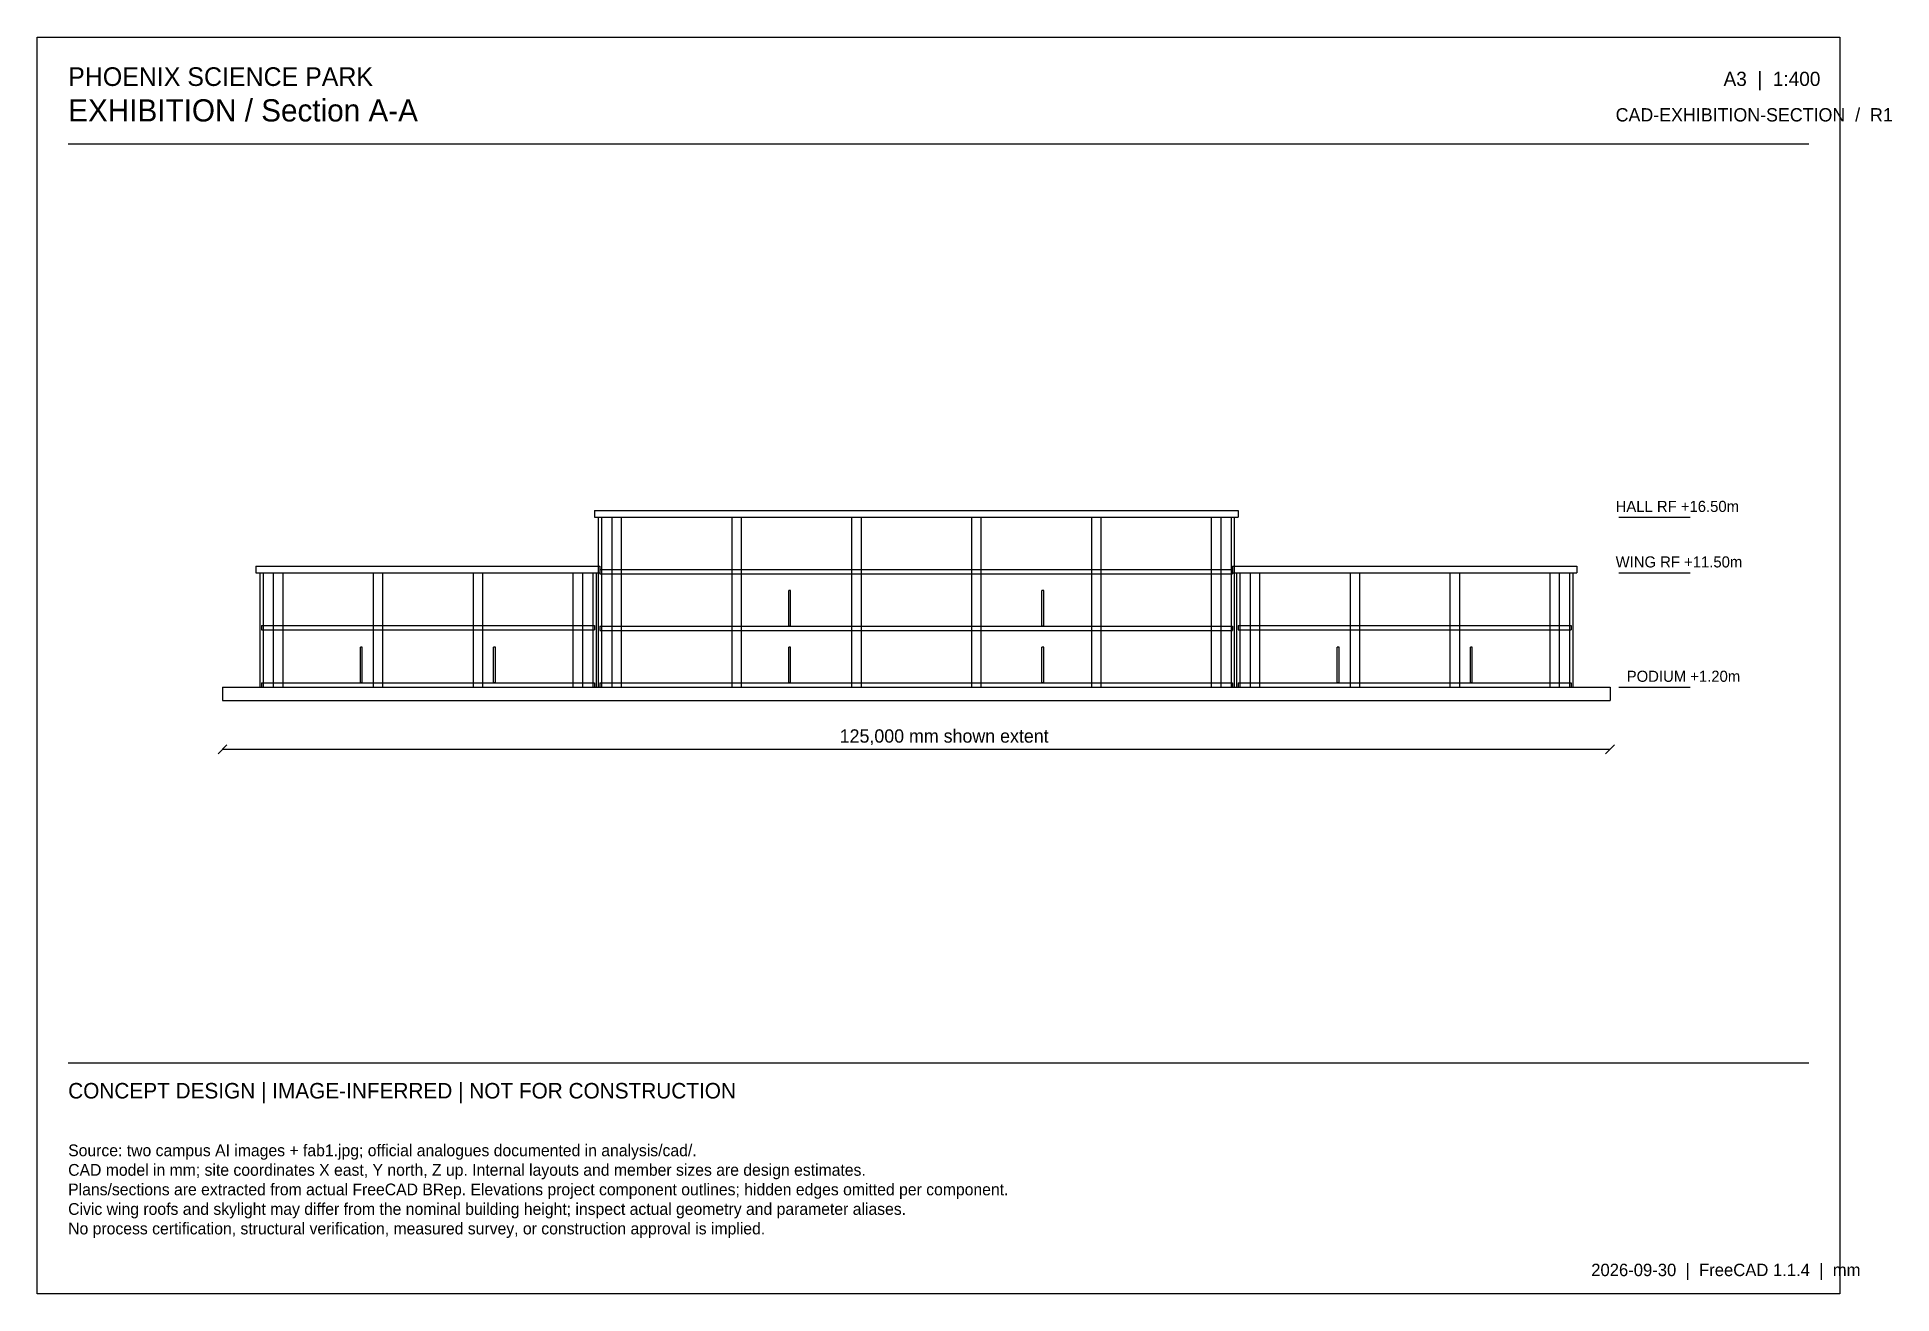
# Model space of a CAD drawing. Header units: millimetres. Extents: x 2800 to 169886, y 2800 to 116000.
import ezdxf

# ---------------------------------------------------------------- set-up
doc = ezdxf.new("R2010")
doc.units = ezdxf.units.MM

msp = doc.modelspace()

# ---------------------------------------------------------------- linework, layer by layer
at = {"layer": 'cut'}
for p, q in [((53000, 73350), (53000, 72750)), ((53000, 73350), (111000, 73350)), ((53000, 72750), (111000, 72750)), ((53350, 72750), (53350, 57450)), ((53350, 72750), (53650, 72750)), ((53650, 72750), (53650, 57450)), ((54575, 72750), (54575, 57450)), ((54575, 72750), (55425, 72750)), ((55425, 72750), (55425, 57450)), ((65375, 72750), (65375, 57450)), ((65375, 72750), (66225, 72750)), ((66225, 72750), (66225, 57450)), ((76175, 72750), (76175, 57450)), ((76175, 72750), (77025, 72750)), ((77025, 72750), (77025, 57450)), ((86975, 72750), (86975, 57450)), ((86975, 72750), (87825, 72750)), ((87825, 72750), (87825, 57450)), ((97775, 72750), (97775, 57450)), ((97775, 72750), (98625, 72750)), ((98625, 72750), (98625, 57450)), ((108575, 72750), (108575, 57450)), ((108575, 72750), (109425, 72750)), ((109425, 72750), (109425, 57450)), ((110350, 72750), (110350, 57450)), ((110350, 72750), (110650, 72750)), ((110650, 72750), (110650, 57450)), ((111000, 73350), (111000, 72750)), ((22500, 68350), (22500, 67750)), ((22500, 68350), (53500, 68350)), ((22500, 67750), (53500, 67750)), ((22850, 67750), (22850, 57450)), ((22850, 67750), (23150, 67750)), ((23150, 67750), (23150, 57450)), ((24075, 67750), (24075, 57450)), ((24075, 67750), (24925, 67750)), ((24925, 67750), (24925, 57450)), ((33075, 67750), (33075, 57450)), ((33075, 67750), (33925, 67750)), ((33925, 67750), (33925, 57450)), ((42075, 67750), (42075, 57450)), ((42075, 67750), (42925, 67750)), ((42925, 67750), (42925, 57450)), ((51075, 67750), (51075, 57450)), ((51075, 67750), (51925, 67750)), ((51925, 67750), (51925, 57450)), ((52850, 67750), (52850, 57450)), ((52850, 67750), (53150, 67750)), ((53150, 67750), (53150, 57450)), ((53500, 68350), (53500, 67750)), ((53500, 68050), (53500, 67650)), ((53500, 68050), (110500, 68050)), ((53500, 67650), (110500, 67650)), ((110500, 68350), (110500, 67750)), ((110500, 68350), (141500, 68350)), ((110500, 68050), (110500, 67650)), ((110500, 67750), (141500, 67750)), ((110850, 67750), (110850, 57450)), ((110850, 67750), (111150, 67750)), ((111150, 67750), (111150, 57450)), ((112075, 67750), (112075, 57450)), ((112075, 67750), (112925, 67750)), ((112925, 67750), (112925, 57450)), ((121075, 67750), (121075, 57450)), ((121075, 67750), (121925, 67750)), ((121925, 67750), (121925, 57450)), ((130075, 67750), (130075, 57450)), ((130075, 67750), (130925, 67750)), ((130925, 67750), (130925, 57450)), ((139075, 67750), (139075, 57450)), ((139075, 67750), (139925, 67750)), ((139925, 67750), (139925, 57450)), ((140850, 67750), (140850, 57450)), ((140850, 67750), (141150, 67750)), ((141150, 67750), (141150, 57450)), ((141500, 68350), (141500, 67750)), ((23000, 63000), (23000, 62600)), ((23000, 63000), (53000, 63000)), ((23000, 62600), (53000, 62600)), ((53000, 63000), (53000, 62600)), ((53500, 62950), (53500, 62550)), ((53500, 62950), (110500, 62950)), ((53500, 62550), (110500, 62550)), ((110500, 62950), (110500, 62550)), ((111000, 63000), (111000, 62600)), ((111000, 63000), (141000, 63000)), ((111000, 62600), (141000, 62600)), ((141000, 63000), (141000, 62600)), ((19500, 57450), (19500, 56250)), ((19500, 57450), (144500, 57450)), ((22850, 57450), (23150, 57450)), ((23000, 57850), (23000, 57450)), ((23000, 57850), (53000, 57850)), ((23000, 57450), (53000, 57450)), ((24075, 57450), (24925, 57450)), ((33075, 57450), (33925, 57450)), ((42075, 57450), (42925, 57450)), ((51075, 57450), (51925, 57450)), ((52850, 57450), (53150, 57450)), ((53000, 57850), (53000, 57450)), ((53350, 57450), (53650, 57450)), ((53500, 57850), (53500, 57450)), ((53500, 57850), (110500, 57850)), ((53500, 57450), (110500, 57450)), ((54575, 57450), (55425, 57450)), ((65375, 57450), (66225, 57450)), ((76175, 57450), (77025, 57450)), ((86975, 57450), (87825, 57450)), ((97775, 57450), (98625, 57450)), ((108575, 57450), (109425, 57450)), ((110350, 57450), (110650, 57450)), ((110500, 57850), (110500, 57450)), ((110850, 57450), (111150, 57450)), ((111000, 57850), (111000, 57450)), ((111000, 57850), (141000, 57850)), ((111000, 57450), (141000, 57450)), ((112075, 57450), (112925, 57450)), ((121075, 57450), (121925, 57450)), ((130075, 57450), (130925, 57450)), ((139075, 57450), (139925, 57450)), ((140850, 57450), (141150, 57450)), ((141000, 57850), (141000, 57450)), ((144500, 57450), (144500, 56250)), ((19500, 56250), (144500, 56250))]:
    msp.add_line(p, q, dxfattribs=at)
at = {"layer": 'dimension'}
for p, q in [((19100, 51450), (19900, 52250)), ((19500, 51850), (144500, 51850)), ((144100, 51450), (144900, 52250))]:
    msp.add_line(p, q, dxfattribs=at)
at = {"layer": 'frame'}
for p, q in [((2800, 116000), (165200, 116000)), ((2800, 2800), (2800, 116000)), ((165200, 116000), (165200, 2800)), ((5600, 106400), (162400, 106400)), ((5600, 23600), (162400, 23600)), ((165200, 2800), (2800, 2800))]:
    msp.add_line(p, q, dxfattribs=at)
at = {"layer": 'grid'}
for p, q in [((145300, 72750), (151700, 72750)), ((145300, 67750), (151700, 67750)), ((145300, 57450), (151700, 57450))]:
    msp.add_line(p, q, dxfattribs=at)
at = {"layer": 'interiors'}
for p, q in [((70680, 66150), (70520, 66150)), ((70520, 62950), (70520, 66150)), ((70680, 62950), (70680, 66150)), ((93480, 66150), (93320, 66150)), ((93320, 62950), (93320, 66150)), ((93480, 62950), (93480, 66150)), ((70680, 62950), (70520, 62950)), ((93480, 62950), (93320, 62950)), ((32080, 61050), (31920, 61050)), ((31920, 57850), (31920, 61050)), ((32080, 57850), (32080, 61050)), ((44080, 61050), (43920, 61050)), ((43920, 57850), (43920, 61050)), ((44080, 57850), (44080, 61050)), ((70680, 61050), (70520, 61050)), ((70520, 57850), (70520, 61050)), ((70680, 57850), (70680, 61050)), ((93480, 61050), (93320, 61050)), ((93320, 57850), (93320, 61050)), ((93480, 57850), (93480, 61050)), ((120080, 61050), (119920, 61050)), ((119920, 57850), (119920, 61050)), ((120080, 57850), (120080, 61050)), ((132080, 61050), (131920, 61050)), ((131920, 57850), (131920, 61050)), ((132080, 57850), (132080, 61050)), ((32080, 57850), (31920, 57850)), ((44080, 57850), (43920, 57850)), ((70680, 57850), (70520, 57850)), ((93480, 57850), (93320, 57850)), ((120080, 57850), (119920, 57850)), ((132080, 57850), (131920, 57850))]:
    msp.add_line(p, q, dxfattribs=at)

# ---------------------------------------------------------------- texts
at = {"layer": 'annotation'}
for s, height, p in [('PHOENIX SCIENCE PARK', 1680, (5600, 111600)), ('A3  |  1:400', 1280, (154720, 111600)), ('EXHIBITION / Section A-A', 2000, (5600, 108400)), ('CAD-EXHIBITION-SECTION  /  R1', 1200, (145000, 108400)), ('HALL RF +16.50m', 1000, (145000, 73230)), ('WING RF +11.50m', 1000, (145000, 68230)), ('PODIUM +1.20m', 1000, (146000, 57930)), ('125,000 mm shown extent', 1200, (75100, 52450)), ('CONCEPT DESIGN | IMAGE-INFERRED | NOT FOR CONSTRUCTION', 1400, (5600, 20400)), ('Source: two campus AI images + fab1.jpg; official analogues documented in analysis/cad/.', 1060, (5600, 15200)), ('CAD model in mm; site coordinates X east, Y north, Z up. Internal layouts and member sizes are design estimates.', 1060, (5600, 13440)), ('Plans/sections are extracted from actual FreeCAD BRep. Elevations project component outlines; hidden edges omitted per component.', 1060, (5600, 11680)), ('Civic wing roofs and skylight may differ from the nominal building height; inspect actual geometry and parameter aliases.', 1060, (5600, 9920)), ('No process certification, structural verification, measured survey, or construction approval is implied.', 1060, (5600, 8160)), ('2026-09-30  |  FreeCAD 1.1.4  |  mm', 1120, (142800, 4400))]:
    msp.add_text(s, height=height, dxfattribs=at).set_placement(p)

doc.saveas('drawing.dxf')
